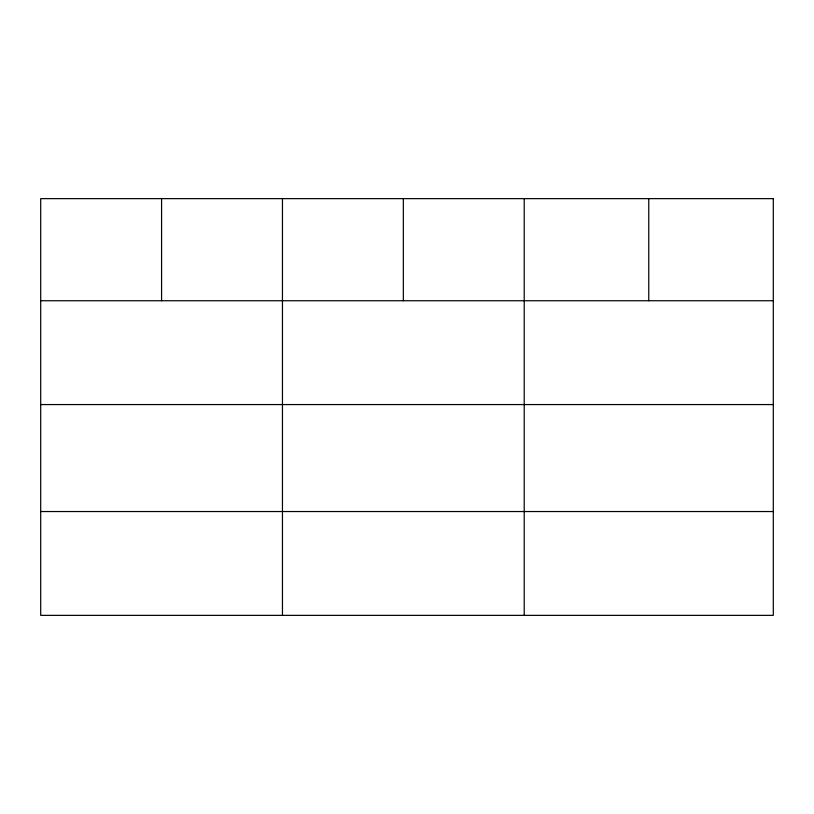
<?xml version="1.0" encoding="UTF-8"?>
<svg xmlns="http://www.w3.org/2000/svg" width="814" height="814" viewBox="0 0 814 814"><rect width="100%" height="100%" fill="white"/><g stroke="black" fill="none" stroke-linecap="round" stroke-linejoin="round"><path stroke-width="1.22" d="M40.7 300.742L773.3 300.742M40.7 404.568L773.3 404.568M40.7 511.538L773.3 511.538M648.758 198.636L648.758 300.742M524.216 198.636L524.216 615.364M403.337 198.636L403.337 300.742M282.458 198.636L282.458 615.364M161.579 198.636L161.579 300.742M773.3 198.636L40.7 198.636L40.7 615.364L773.3 615.364L773.3 198.636"/></g></svg>
